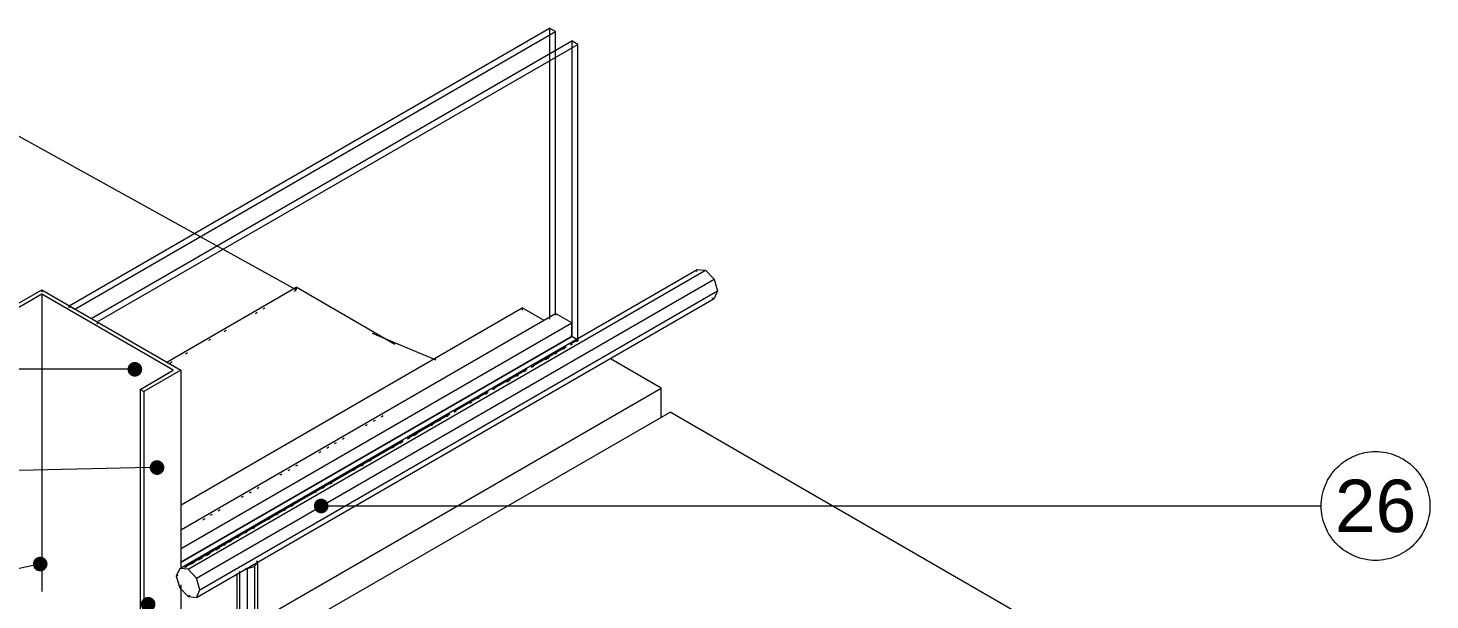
# Model space of a CAD drawing. Header units: millimetres. Extents: x 0 to 5940, y 0 to 8400.
# Drawn here: x 1805 to 3146, y 2128 to 2675 of the extents above; entities that cross this region are included whole.
import ezdxf

# ---------------------------------------------------------------- set-up
doc = ezdxf.new("R2010")
doc.units = ezdxf.units.MM
doc.header["$LTSCALE"] = 20
for name, color, linetype in [('1-CORTE-LINEAS', 7, 'Continuous'), ('2-DETALLES-ARISTAS', 7, 'Continuous'), ('3-TEXTOS', 7, 'Continuous')]:
    doc.layers.add(name, color=color, linetype=linetype)
doc.styles.add('ARIAL', font='arial.ttf')

msp = doc.modelspace()

# ---------------------------------------------------------------- hatches: boundary and pattern name
at = {"layer": '3-TEXTOS'}
h = msp.add_hatch(color=7, dxfattribs=at)
h.dxf.hatch_style = 1
h.paths.add_polyline_path([(1914.2, 2348.5), (1914.1, 2347.8), (1914, 2347.1), (1913.9, 2346.5), (1913.6, 2345.8), (1913.3, 2345.2), (1913, 2344.6), (1912.6, 2344.1), (1912.1, 2343.6), (1911.6, 2343.1), (1911.1, 2342.7), (1910.5, 2342.3), (1909.8, 2342), (1909.2, 2341.8), (1908.5, 2341.6), (1907.9, 2341.5), (1907.2, 2341.5), (1906.5, 2341.5), (1905.8, 2341.6), (1905.1, 2341.8), (1904.5, 2342), (1903.9, 2342.3), (1903.3, 2342.7), (1902.7, 2343.1), (1902.2, 2343.6), (1901.7, 2344.1), (1901.3, 2344.6), (1901, 2345.2), (1900.7, 2345.8), (1900.5, 2346.5), (1900.3, 2347.1), (1900.2, 2347.8), (1900.2, 2348.5), (1900.2, 2349.2), (1900.3, 2349.9), (1900.5, 2350.5), (1900.7, 2351.2), (1901, 2351.8), (1901.3, 2352.4), (1901.7, 2353), (1902.2, 2353.5), (1902.7, 2353.9), (1903.3, 2354.3), (1903.9, 2354.7), (1904.5, 2355), (1905.1, 2355.2), (1905.8, 2355.4), (1906.5, 2355.5), (1907.2, 2355.5), (1907.9, 2355.5), (1908.5, 2355.4), (1909.2, 2355.2), (1909.8, 2355), (1910.5, 2354.7), (1911.1, 2354.3), (1911.6, 2353.9), (1912.1, 2353.5), (1912.6, 2353), (1913, 2352.4), (1913.3, 2351.8), (1913.6, 2351.2), (1913.9, 2350.5), (1914, 2349.9), (1914.1, 2349.2)])
h = msp.add_hatch(color=7, dxfattribs=at)
h.dxf.hatch_style = 1
h.paths.add_polyline_path([(1935.4, 2254.6), (1935.3, 2253.9), (1935.2, 2253.2), (1935.1, 2252.6), (1934.8, 2251.9), (1934.5, 2251.3), (1934.2, 2250.7), (1933.8, 2250.2), (1933.3, 2249.7), (1932.8, 2249.2), (1932.3, 2248.8), (1931.7, 2248.4), (1931.1, 2248.1), (1930.4, 2247.9), (1929.7, 2247.7), (1929.1, 2247.6), (1928.4, 2247.6), (1927.7, 2247.6), (1927, 2247.7), (1926.3, 2247.9), (1925.7, 2248.1), (1925.1, 2248.4), (1924.5, 2248.8), (1923.9, 2249.2), (1923.4, 2249.7), (1923, 2250.2), (1922.6, 2250.7), (1922.2, 2251.3), (1921.9, 2251.9), (1921.7, 2252.6), (1921.5, 2253.2), (1921.4, 2253.9), (1921.4, 2254.6), (1921.4, 2255.3), (1921.5, 2256), (1921.7, 2256.6), (1921.9, 2257.3), (1922.2, 2257.9), (1922.6, 2258.5), (1923, 2259.1), (1923.4, 2259.6), (1923.9, 2260), (1924.5, 2260.4), (1925.1, 2260.8), (1925.7, 2261.1), (1926.3, 2261.3), (1927, 2261.5), (1927.7, 2261.6), (1928.4, 2261.6), (1929.1, 2261.6), (1929.7, 2261.5), (1930.4, 2261.3), (1931.1, 2261.1), (1931.7, 2260.8), (1932.3, 2260.4), (1932.8, 2260), (1933.3, 2259.6), (1933.8, 2259.1), (1934.2, 2258.5), (1934.5, 2257.9), (1934.8, 2257.3), (1935.1, 2256.6), (1935.2, 2256), (1935.3, 2255.3)])
h = msp.add_hatch(color=7, dxfattribs=at)
h.dxf.hatch_style = 1
h.paths.add_polyline_path([(2092.4, 2217.9), (2092.3, 2217.2), (2092.2, 2216.5), (2092.1, 2215.8), (2091.8, 2215.2), (2091.5, 2214.6), (2091.2, 2214), (2090.8, 2213.4), (2090.3, 2212.9), (2089.8, 2212.5), (2089.2, 2212.1), (2088.7, 2211.7), (2088, 2211.4), (2087.4, 2211.2), (2086.7, 2211), (2086, 2210.9), (2085.4, 2210.9), (2084.7, 2210.9), (2084, 2211), (2083.3, 2211.2), (2082.7, 2211.4), (2082, 2211.7), (2081.5, 2212.1), (2080.9, 2212.5), (2080.4, 2212.9), (2079.9, 2213.4), (2079.5, 2214), (2079.2, 2214.6), (2078.9, 2215.2), (2078.7, 2215.8), (2078.5, 2216.5), (2078.4, 2217.2), (2078.4, 2217.9), (2078.4, 2218.6), (2078.5, 2219.2), (2078.7, 2219.9), (2078.9, 2220.6), (2079.2, 2221.2), (2079.5, 2221.8), (2079.9, 2222.3), (2080.4, 2222.8), (2080.9, 2223.3), (2081.5, 2223.7), (2082, 2224), (2082.7, 2224.3), (2083.3, 2224.6), (2084, 2224.7), (2084.7, 2224.8), (2085.4, 2224.9), (2086, 2224.8), (2086.7, 2224.7), (2087.4, 2224.6), (2088, 2224.3), (2088.7, 2224), (2089.2, 2223.7), (2089.8, 2223.3), (2090.3, 2222.8), (2090.8, 2222.3), (2091.2, 2221.8), (2091.5, 2221.2), (2091.8, 2220.6), (2092.1, 2219.9), (2092.2, 2219.2), (2092.3, 2218.6)])
h = msp.add_hatch(color=7, dxfattribs=at)
h.dxf.hatch_style = 1
h.paths.add_polyline_path([(1823.7, 2162.4), (1823.6, 2161.7), (1823.5, 2161), (1823.4, 2160.3), (1823.1, 2159.7), (1822.8, 2159), (1822.5, 2158.5), (1822.1, 2157.9), (1821.6, 2157.4), (1821.1, 2156.9), (1820.5, 2156.5), (1820, 2156.2), (1819.3, 2155.9), (1818.7, 2155.7), (1818, 2155.5), (1817.3, 2155.4), (1816.7, 2155.4), (1816, 2155.4), (1815.3, 2155.5), (1814.6, 2155.7), (1814, 2155.9), (1813.3, 2156.2), (1812.8, 2156.5), (1812.2, 2156.9), (1811.7, 2157.4), (1811.2, 2157.9), (1810.8, 2158.5), (1810.5, 2159), (1810.2, 2159.7), (1810, 2160.3), (1809.8, 2161), (1809.7, 2161.7), (1809.7, 2162.4), (1809.7, 2163), (1809.8, 2163.7), (1810, 2164.4), (1810.2, 2165), (1810.5, 2165.7), (1810.8, 2166.2), (1811.2, 2166.8), (1811.7, 2167.3), (1812.2, 2167.8), (1812.8, 2168.2), (1813.3, 2168.5), (1814, 2168.8), (1814.6, 2169.1), (1815.3, 2169.2), (1816, 2169.3), (1816.7, 2169.4), (1817.3, 2169.3), (1818, 2169.2), (1818.7, 2169.1), (1819.3, 2168.8), (1820, 2168.5), (1820.5, 2168.2), (1821.1, 2167.8), (1821.6, 2167.3), (1822.1, 2166.8), (1822.5, 2166.2), (1822.8, 2165.7), (1823.1, 2165), (1823.4, 2164.4), (1823.5, 2163.7), (1823.6, 2163)])
h = msp.add_hatch(color=7, dxfattribs=at)
h.dxf.hatch_style = 1
h.paths.add_polyline_path([(1926.9, 2124), (1926.9, 2123.3), (1926.8, 2122.6), (1926.6, 2121.9), (1926.4, 2121.3), (1926.1, 2120.7), (1925.7, 2120.1), (1925.3, 2119.5), (1924.8, 2119), (1924.3, 2118.6), (1923.8, 2118.2), (1923.2, 2117.8), (1922.6, 2117.5), (1921.9, 2117.3), (1921.3, 2117.1), (1920.6, 2117), (1919.9, 2117), (1919.2, 2117), (1918.5, 2117.1), (1917.9, 2117.3), (1917.2, 2117.5), (1916.6, 2117.8), (1916, 2118.2), (1915.4, 2118.6), (1914.9, 2119), (1914.5, 2119.5), (1914.1, 2120.1), (1913.7, 2120.7), (1913.4, 2121.3), (1913.2, 2121.9), (1913, 2122.6), (1912.9, 2123.3), (1912.9, 2124), (1912.9, 2124.7), (1913, 2125.3), (1913.2, 2126), (1913.4, 2126.7), (1913.7, 2127.3), (1914.1, 2127.9), (1914.5, 2128.4), (1914.9, 2128.9), (1915.4, 2129.4), (1916, 2129.8), (1916.6, 2130.1), (1917.2, 2130.4), (1917.9, 2130.7), (1918.5, 2130.8), (1919.2, 2130.9), (1919.9, 2131), (1920.6, 2130.9), (1921.3, 2130.8), (1921.9, 2130.7), (1922.6, 2130.4), (1923.2, 2130.1), (1923.8, 2129.8), (1924.3, 2129.4), (1924.8, 2128.9), (1925.3, 2128.4), (1925.7, 2127.9), (1926.1, 2127.3), (1926.4, 2126.7), (1926.6, 2126), (1926.8, 2125.3), (1926.9, 2124.7)])

# ---------------------------------------------------------------- linework, layer by layer
at = {"layer": '1-CORTE-LINEAS', "color": 7, "lineweight": 18}
msp.add_lwpolyline([(3145.9, 2217.9), (3145.8, 2215.3), (3145.6, 2212.8), (3145.3, 2210.2), (3144.9, 2207.7), (3144.3, 2205.2), (3143.6, 2202.8), (3142.8, 2200.4), (3141.9, 2198), (3140.9, 2195.6), (3139.7, 2193.4), (3138.5, 2191.1), (3137.1, 2189), (3135.6, 2186.9), (3134.1, 2184.9), (3132.4, 2183), (3130.6, 2181.1), (3128.8, 2179.3), (3126.9, 2177.7), (3124.8, 2176.1), (3122.8, 2174.6), (3120.6, 2173.3), (3118.4, 2172), (3116.1, 2170.9), (3113.8, 2169.8), (3111.4, 2168.9), (3109, 2168.1), (3106.5, 2167.4), (3104, 2166.9), (3101.5, 2166.4), (3099, 2166.1), (3096.4, 2165.9), (3093.9, 2165.9), (3091.3, 2165.9), (3088.8, 2166.1), (3086.2, 2166.4), (3083.7, 2166.9), (3081.2, 2167.4), (3078.8, 2168.1), (3076.4, 2168.9), (3074, 2169.8), (3071.6, 2170.9), (3069.4, 2172), (3067.1, 2173.3), (3065, 2174.6), (3062.9, 2176.1), (3060.9, 2177.7), (3059, 2179.3), (3057.1, 2181.1), (3055.3, 2183), (3053.7, 2184.9), (3052.1, 2186.9), (3050.6, 2189), (3049.3, 2191.1), (3048, 2193.4), (3046.9, 2195.6), (3045.8, 2198), (3044.9, 2200.4), (3044.1, 2202.8), (3043.4, 2205.2), (3042.9, 2207.7), (3042.4, 2210.2), (3042.1, 2212.8), (3041.9, 2215.3), (3041.9, 2217.9), (3041.9, 2220.4), (3042.1, 2223), (3042.4, 2225.5), (3042.9, 2228), (3043.4, 2230.5), (3044.1, 2233), (3044.9, 2235.4), (3045.8, 2237.8), (3046.9, 2240.1), (3048, 2242.4), (3049.3, 2244.6), (3050.6, 2246.8), (3052.1, 2248.9), (3053.7, 2250.9), (3055.3, 2252.8), (3057.1, 2254.6), (3059, 2256.4), (3060.9, 2258.1), (3062.9, 2259.6), (3065, 2261.1), (3067.1, 2262.5), (3069.4, 2263.7), (3071.6, 2264.9), (3074, 2265.9), (3076.4, 2266.8), (3078.8, 2267.6), (3081.2, 2268.3), (3083.7, 2268.9), (3086.2, 2269.3), (3088.8, 2269.6), (3091.3, 2269.8), (3093.9, 2269.9), (3096.4, 2269.8), (3099, 2269.6), (3101.5, 2269.3), (3104, 2268.9), (3106.5, 2268.3), (3109, 2267.6), (3111.4, 2266.8), (3113.8, 2265.9), (3116.1, 2264.9), (3118.4, 2263.7), (3120.6, 2262.5), (3122.8, 2261.1), (3124.8, 2259.6), (3126.9, 2258.1), (3128.8, 2256.4), (3130.6, 2254.6), (3132.4, 2252.8), (3134.1, 2250.9), (3135.6, 2248.9), (3137.1, 2246.8), (3138.5, 2244.6), (3139.7, 2242.4), (3140.9, 2240.1), (3141.9, 2237.8), (3142.8, 2235.4), (3143.6, 2233), (3144.3, 2230.5), (3144.9, 2228), (3145.3, 2225.5), (3145.6, 2223), (3145.8, 2220.4), (3145.9, 2217.9)], dxfattribs=at)
at = {"layer": '2-DETALLES-ARISTAS', "color": 7, "lineweight": 9}
for p, q in [((1844.2, 2409.3), (2303.9, 2674.7)), ((1849.9, 2406), (2309.5, 2671.4)), ((2309.5, 2671.4), (2303.9, 2674.7)), ((2303.9, 2674.7), (2303.9, 2396.4)), ((2309.5, 2401.7), (2309.5, 2671.4)), ((1865.4, 2397.1), (2325.1, 2662.4)), ((1871.1, 2393.8), (2330.7, 2659.1)), ((2330.7, 2659.1), (2325.1, 2662.4)), ((2325.1, 2662.4), (2325.1, 2379.9)), ((2330.7, 2376.6), (2330.7, 2659.1)), ((1844.2, 2409.3), (1849.9, 2406)), ((1844.2, 2407.2), (1844.2, 2409.3)), ((1865.4, 2397.1), (1871.1, 2393.8)), ((1871.1, 2393.8), (1871.1, 2391.6)), ((2325.1, 2379.9), (1950.7, 2163.8)), ((2323.3, 2372.4), (2330.7, 2376.6)), ((2325.1, 2379.9), (2330.7, 2376.6)), ((2286.2, 2351), (2319.6, 2370.2)), ((2249.2, 2329.6), (2282.5, 2348.8)), ((2212.1, 2308.2), (2245.5, 2327.4)), ((2167.6, 2282.5), (2208.4, 2306)), ((1954.5, 2159.4), (2163.9, 2280.3))]:
    msp.add_line(p, q, dxfattribs=at)
at = {"layer": '2-DETALLES-ARISTAS', "color": 7, "lineweight": 18}
for p, q in [((2061.3, 2424.4), (1661.1, 2645.7)), ((1950.1, 2158.2), (2445.1, 2444)), ((1958.1, 2157.4), (2453.1, 2443.2)), ((2444.2, 2442.1), (2445.1, 2444)), ((2445.1, 2444), (2453.1, 2443.2)), ((2453.1, 2443.2), (2461.1, 2434.7)), ((2091.4, 2221.3), (2461.1, 2434.7)), ((2461.1, 2434.7), (2464.4, 2423.6)), ((1782.7, 2404), (1818.1, 2424.4)), ((1818.1, 2420.3), (1786.2, 2401.9)), ((1818.1, 2424.4), (1951, 2347.7)), ((1818.1, 2424.4), (1818.1, 2422.3)), ((1818.1, 2420.3), (1818.1, 2169.2)), ((1943.9, 2347.7), (1818.1, 2420.3)), ((1937.1, 2355.1), (2061.3, 2426.9)), ((1966.1, 2130.5), (2461.1, 2416.3)), ((1969.4, 2137.8), (2464.4, 2423.6)), ((2059.5, 2423.3), (2061.3, 2424.4)), ((2155.8, 2372.3), (2061.3, 2426.9)), ((2061.3, 2426.9), (2061.3, 2424.7)), ((2461.1, 2416.3), (2459.1, 2416.5)), ((2464.4, 2423.6), (2461.1, 2416.3)), ((1951.4, 2218.9), (2277.7, 2407.3)), ((1951.8, 2195.4), (2309.5, 2401.9)), ((2022.4, 2401.9), (2024.2, 2403)), ((2029.8, 2406.2), (2031.7, 2407.3)), ((2298.6, 2395.2), (2277.7, 2407.3)), ((2277.7, 2407.3), (2277.7, 2405.1)), ((2325.1, 2393), (2309.5, 2401.9)), ((2309.5, 2401.9), (2309.5, 2400.1)), ((1950.7, 2176.8), (2325.1, 2393)), ((2325.1, 2379.9), (2325.1, 2393)), ((1950.7, 2163.8), (2325.1, 2379.9)), ((1977.9, 2376.2), (1979.7, 2377.3)), ((1992.7, 2384.8), (1994.6, 2385.9)), ((2195.3, 2357.1), (2134.4, 2382.8)), ((2331.4, 2376.2), (2324.1, 2380.5)), ((2329.6, 2375.2), (2331.4, 2376.2)), ((2329.6, 2375.2), (2331.4, 2376.2)), ((1955.6, 2363.4), (1957.5, 2364.5)), ((2299.9, 2358), (2303.6, 2360.2)), ((2299.9, 2358), (2303.6, 2360.2)), ((2309.2, 2363.4), (2311, 2364.5)), ((2309.2, 2363.4), (2311, 2364.5)), ((2316.6, 2367.7), (2318.5, 2368.7)), ((2316.6, 2367.7), (2318.5, 2368.7)), ((2324, 2371.9), (2325.9, 2373)), ((2324, 2371.9), (2325.9, 2373)), ((1912.1, 2329.3), (1943.9, 2347.7)), ((1951, 2347.7), (1915.6, 2327.2)), ((1940.8, 2354.8), (1942.7, 2355.9)), ((1951, 2347.7), (1951, 2159.7)), ((2279.5, 2346.3), (2281.4, 2347.3)), ((2279.5, 2346.3), (2281.4, 2347.3)), ((2286.9, 2350.5), (2288.8, 2351.6)), ((2286.9, 2350.5), (2288.8, 2351.6)), ((2410.6, 2330.5), (2362.7, 2358.2)), ((2262.8, 2336.6), (2266.5, 2338.8)), ((2262.8, 2336.6), (2266.5, 2338.8)), ((2272.1, 2342), (2274, 2343.1)), ((2272.1, 2342), (2274, 2343.1)), ((1912.1, 2329.3), (1912.1, 1961.9)), ((1915.6, 2327.2), (1912.1, 2329.3)), ((1915.6, 2327.2), (1915.6, 2129.5)), ((2023.2, 2106.8), (2410.6, 2330.5)), ((2235, 2320.6), (2236.9, 2321.6)), ((2235, 2320.6), (2236.9, 2321.6)), ((2242.4, 2324.9), (2244.3, 2325.9)), ((2242.4, 2324.9), (2244.3, 2325.9)), ((2249.9, 2329.1), (2251.7, 2330.2)), ((2249.9, 2329.1), (2251.7, 2330.2)), ((2410.6, 2302.9), (2410.6, 2330.5)), ((2065.6, 2103.5), (2419.1, 2307.6)), ((2212.8, 2307.7), (2214.6, 2308.8)), ((2212.8, 2307.7), (2214.6, 2308.8)), ((2227.6, 2316.3), (2229.5, 2317.4)), ((2227.6, 2316.3), (2229.5, 2317.4)), ((2933.9, 2010.4), (2419.1, 2307.6)), ((2127.9, 2294.7), (2129.8, 2295.7)), ((2127.9, 2294.7), (2129.8, 2295.7)), ((2135.3, 2298.9), (2137.2, 2300)), ((2135.3, 2298.9), (2137.2, 2300)), ((2142.7, 2303.2), (2144.6, 2304.3)), ((2142.7, 2303.2), (2144.6, 2304.3)), ((2190.5, 2294.9), (2192.4, 2296)), ((2190.5, 2294.9), (2192.4, 2296)), ((2198, 2299.2), (2199.8, 2300.2)), ((2198, 2299.2), (2199.8, 2300.2)), ((2205.4, 2303.4), (2207.2, 2304.5)), ((2205.4, 2303.4), (2207.2, 2304.5)), ((2105.7, 2281.8), (2107.5, 2282.9)), ((2105.7, 2281.8), (2107.5, 2282.9)), ((2168.3, 2282), (2170.1, 2283.1)), ((2168.3, 2282), (2170.1, 2283.1)), ((2173.9, 2285.3), (2177.6, 2287.4)), ((2173.9, 2285.3), (2177.6, 2287.4)), ((2083.4, 2269), (2085.3, 2270)), ((2083.4, 2269), (2085.3, 2270)), ((2090.8, 2273.2), (2092.7, 2274.3)), ((2090.8, 2273.2), (2092.7, 2274.3)), ((2098.2, 2277.5), (2100.1, 2278.6)), ((2098.2, 2277.5), (2100.1, 2278.6)), ((2153.5, 2273.5), (2155.3, 2274.6)), ((2153.5, 2273.5), (2155.3, 2274.6)), ((2160.9, 2277.8), (2162.7, 2278.8)), ((2160.9, 2277.8), (2162.7, 2278.8)), ((2053.8, 2251.8), (2055.6, 2252.9)), ((2053.8, 2251.8), (2055.6, 2252.9)), ((2061.2, 2256.1), (2063, 2257.2)), ((2061.2, 2256.1), (2063, 2257.2)), ((2116.4, 2252.1), (2118.2, 2253.1)), ((2116.4, 2252.1), (2118.2, 2253.1)), ((2123.8, 2256.4), (2125.7, 2257.4)), ((2123.8, 2256.4), (2125.7, 2257.4)), ((2131.2, 2260.6), (2133.1, 2261.7)), ((2131.2, 2260.6), (2133.1, 2261.7)), ((2046.3, 2247.6), (2048.2, 2248.6)), ((2046.3, 2247.6), (2048.2, 2248.6)), ((2094.1, 2239.2), (2096, 2240.3)), ((2094.1, 2239.2), (2096, 2240.3)), ((2009.3, 2226.2), (2011.1, 2227.2)), ((2009.3, 2226.2), (2011.1, 2227.2)), ((2016.7, 2230.4), (2018.5, 2231.5)), ((2016.7, 2230.4), (2018.5, 2231.5)), ((2024.1, 2234.7), (2025.9, 2235.8)), ((2024.1, 2234.7), (2025.9, 2235.8)), ((2079.3, 2230.7), (2081.2, 2231.7)), ((2079.3, 2230.7), (2081.2, 2231.7)), ((2086.7, 2234.9), (2088.6, 2236)), ((2086.7, 2234.9), (2088.6, 2236)), ((1966.1, 2149), (2079.3, 2214.3)), ((1987, 2213.3), (1988.9, 2214.4)), ((1987, 2213.3), (1988.9, 2214.4)), ((2049.6, 2213.5), (2051.5, 2214.6)), ((2049.6, 2213.5), (2051.5, 2214.6)), ((2057.1, 2217.8), (2058.9, 2218.9)), ((2057.1, 2217.8), (2058.9, 2218.9)), ((1972.2, 2204.7), (1974, 2205.8)), ((1972.2, 2204.7), (1974, 2205.8)), ((1979.6, 2209), (1981.5, 2210.1)), ((1979.6, 2209), (1981.5, 2210.1)), ((2034.8, 2205), (2036.7, 2206.1)), ((2034.8, 2205), (2036.7, 2206.1)), ((2042.2, 2209.3), (2044.1, 2210.3)), ((2042.2, 2209.3), (2044.1, 2210.3)), ((2005.2, 2187.9), (2007, 2188.9)), ((2005.2, 2187.9), (2007, 2188.9)), ((2012.6, 2192.1), (2014.4, 2193.2)), ((2012.6, 2192.1), (2014.4, 2193.2)), ((2020, 2196.4), (2021.8, 2197.5)), ((2020, 2196.4), (2021.8, 2197.5)), ((1975.5, 2170.7), (1979.2, 2172.9)), ((1975.5, 2170.7), (1979.2, 2172.9)), ((1984.8, 2176.1), (1988.5, 2178.2)), ((1984.8, 2176.1), (1988.5, 2178.2)), ((1992.2, 2180.4), (1994, 2181.4)), ((1992.2, 2180.4), (1994, 2181.4)), ((1997.7, 2183.6), (1999.6, 2184.6)), ((1997.7, 2183.6), (1999.6, 2184.6)), ((1955.1, 2159), (1957, 2160)), ((1955.1, 2159), (1957, 2160)), ((1960.7, 2162.2), (1964.4, 2164.3)), ((1960.7, 2162.2), (1964.4, 2164.3)), ((1968.1, 2166.4), (1971.8, 2168.6)), ((1968.1, 2166.4), (1971.8, 2168.6)), ((2014.6, 2158.2), (2021.7, 2159.9)), ((2021.7, 2159.9), (2024.6, 2163.9)), ((2021.7, 2159.9), (2021.7, 2037.4)), ((2024.6, 2163.9), (2023.7, 2165.3)), ((2024.6, 2163.9), (2024.6, 2041.5)), ((1818.1, 2155.5), (1818.1, 2136.2)), ((1950.1, 2158.2), (1946.8, 2150.9)), ((1946.8, 2150.9), (1948.6, 2151.9)), ((1946.8, 2150.9), (1950.1, 2139.7)), ((1958.1, 2157.4), (1950.1, 2158.2)), ((1966.1, 2149), (1958.1, 2157.4)), ((1969.4, 2137.8), (1966.1, 2149)), ((2004.6, 2153.4), (2004.6, 2041.5)), ((2007.6, 2037.4), (2007.6, 2155.6)), ((2012.9, 2158.6), (2014.6, 2158.2)), ((2014.6, 2158.2), (2014.6, 2035.7)), ((1950.1, 2139.7), (1958.1, 2131.3)), ((1951, 2142.6), (1951, 2040)), ((1959.9, 2132.4), (1958.1, 2131.3)), ((1966.1, 2130.5), (1969.4, 2137.8)), ((1958.1, 2131.3), (1966.1, 2130.5))]:
    msp.add_line(p, q, dxfattribs=at)
at = {"layer": '3-TEXTOS', "color": 7, "lineweight": 15}
for points in [[(1900.2, 2348.5), (1126.1, 2348.5), (1058.1, 2348.5)], [(1921.4, 2254.5), (1126.1, 2236.5), (1058.1, 2236.5)], [(2092.4, 2217.9), (2973.9, 2217.9), (3041.9, 2217.9)], [(1809.8, 2160.9), (1126.1, 2012.5), (1058.1, 2012.5)]]:
    msp.add_lwpolyline(points, dxfattribs=at)

# ---------------------------------------------------------------- texts
at = {"layer": '3-TEXTOS', "color": 7, "style": 'ARIAL'}
msp.add_text('26', height=50.09, dxfattribs=at).set_placement((3054.9, 2192.9))

doc.saveas('drawing.dxf')
